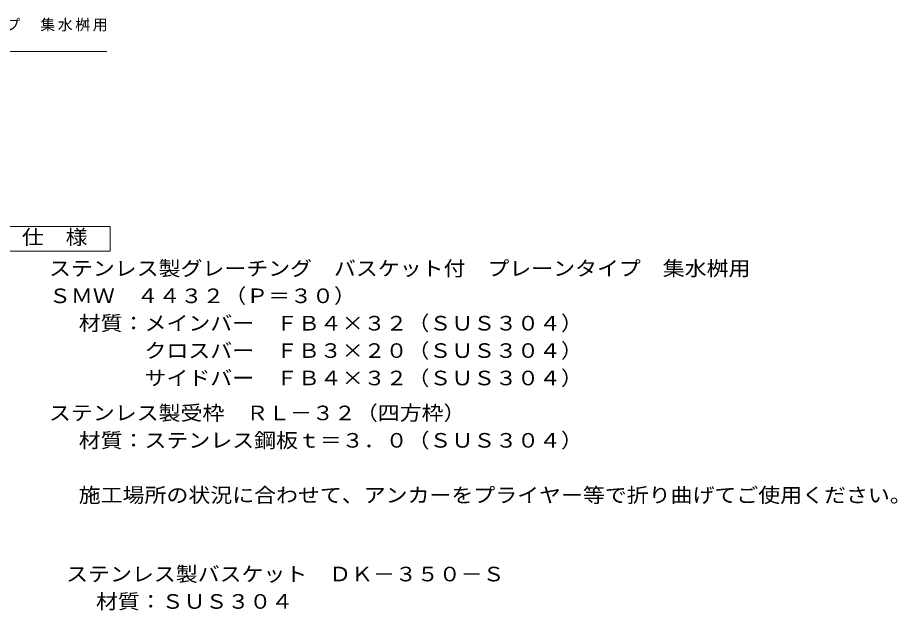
# Model space of a CAD drawing. Units: millimetres on the paper, enlarged 4 times, with parts at other scales. Extents: x -860 to 1063, y -1925 to 732.
# Drawn here: x 91 to 798, y -1925 to -1449 of the extents above; entities that cross this region are included whole.
import ezdxf
from ezdxf.enums import TextEntityAlignment as Align

# ---------------------------------------------------------------- set-up
doc = ezdxf.new("R2010")
doc.units = ezdxf.units.MM
doc.header["$LTSCALE"] = 4
doc.layers.add('D-4_その他', color=7, linetype='Continuous', lineweight=9)
doc.styles.add('ＭＳ ゴシック', font='')
doc.styles.get('ＭＳ ゴシック').set_extended_font_data('MS Gothic')

msp = doc.modelspace()

# ---------------------------------------------------------------- linework, layer by layer
at = {"layer": 'D-4_その他'}
msp.add_line((-102.309, -1475.909), (163.071, -1475.909), dxfattribs=at)
msp.add_lwpolyline([(75.831, -1636.384), (75.831, -1616.384), (165.83, -1616.384), (165.83, -1636.384)], close=True, dxfattribs=at)

# ---------------------------------------------------------------- texts
at = {"layer": 'D-4_その他', "color": 2, "style": 'ＭＳ ゴシック', "width": 1.1}
for s, p in [('仕\u3000様', (94.831, -1634.384)), ('ステンレス製グレーチング\u3000バスケット付\u3000プレーンタイプ\u3000集水桝用', (116.667, -1659.552)), ('ＳＭＷ\u3000４４３２（Ｐ＝３０）', (116.667, -1681.552)), ('材質：メインバー\u3000ＦＢ４×３２（ＳＵＳ３０４）', (140.551, -1703.552)), ('\u3000\u3000\u3000クロスバー\u3000ＦＢ３×２０（ＳＵＳ３０４）', (140.551, -1725.552)), ('\u3000\u3000\u3000サイドバー\u3000ＦＢ４×３２（ＳＵＳ３０４）', (140.551, -1747.552)), ('ステンレス製受枠\u3000ＲＬ－３２（四方枠）', (116.667, -1775.623)), ('材質：ステンレス鋼板ｔ＝３．０（ＳＵＳ３０４）', (140.551, -1797.623)), ('施工場所の状況に合わせて、アンカーをプライヤー等で折り曲げてご使用ください。', (140.551, -1841.623)), ('ステンレス製バスケット\u3000ＤＫ－３５０－Ｓ', (130.443, -1905.009)), ('材質：ＳＵＳ３０４', (154.328, -1927.009))]:
    msp.add_text(s, height=11.73, dxfattribs=at).set_placement(p, align=Align.BOTTOM_LEFT)
at = {"layer": 'D-4_その他', "insert": (-100.929, -1459.845), "char_height": 8.798, "attachment_point": 7, "style": 'ＭＳ ゴシック'}
msp.add_mtext('\\T1.17;バスケット付\u3000プレーンタイプ\u3000集水桝用', dxfattribs=at)

doc.saveas('drawing.dxf')
